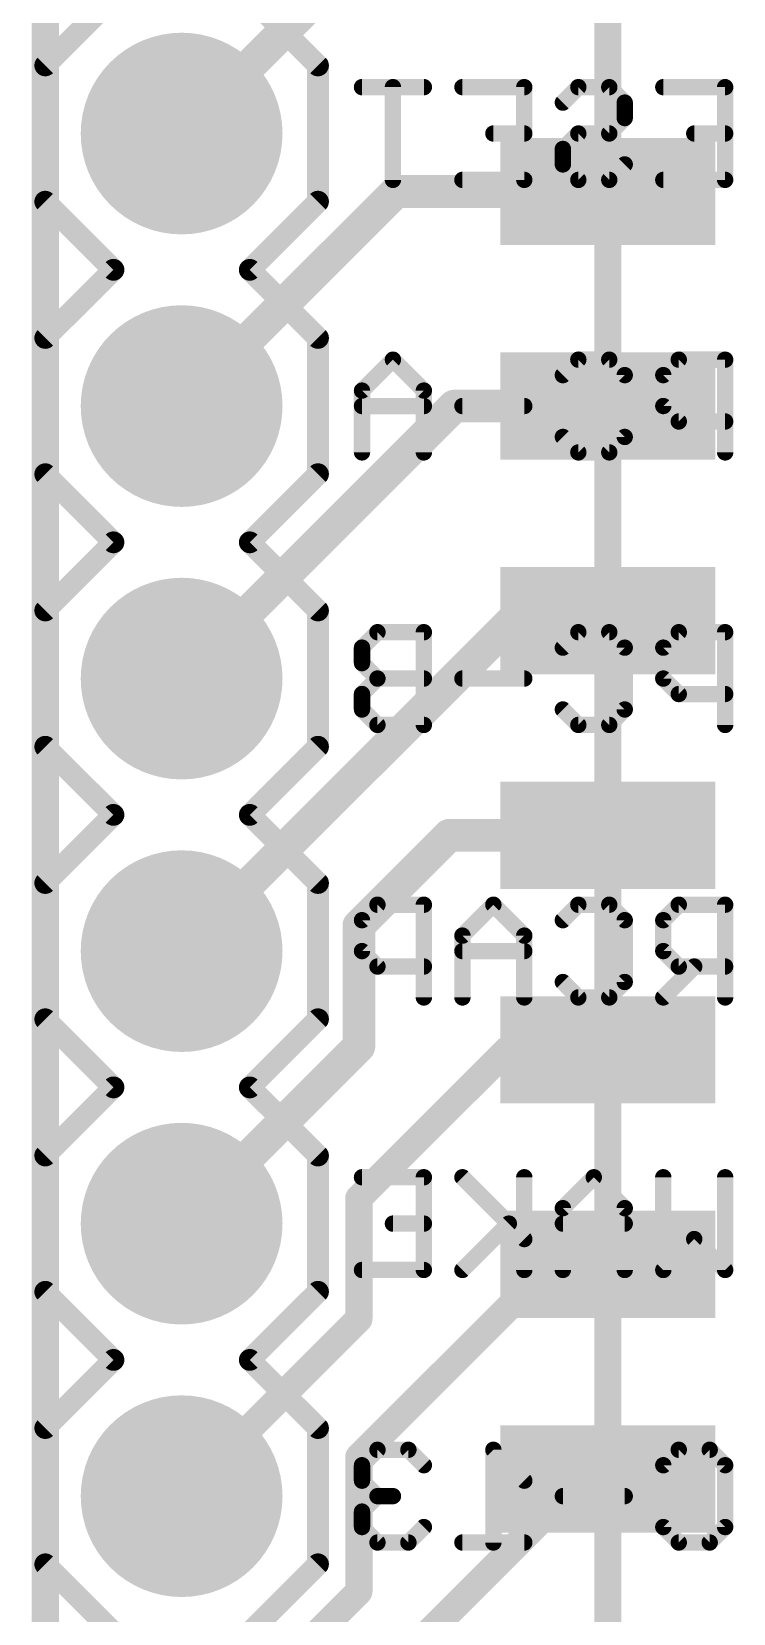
# Model space of a CAD drawing. Extents: x -0.1 to 30.6, y -0.1 to 52.6.
# Drawn here: x -0.13 to 6.41, y 18.23 to 32.97 of the extents above; entities that cross this region are included whole.
import ezdxf

# ---------------------------------------------------------------- set-up
doc = ezdxf.new("R2010")
doc.units = 0
for name, color, linetype in [('1', 12, 'CONTINUOUS'), ('16', 132, 'CONTINUOUS'), ('17', 110, 'CONTINUOUS'), ('20', 53, 'CONTINUOUS'), ('21', 41, 'CONTINUOUS'), ('22', 40, 'CONTINUOUS'), ('51', 53, 'CONTINUOUS')]:
    doc.layers.add(name, color=color, linetype=linetype)

# ---------------------------------------------------------------- blocks, each defined once
blk = doc.blocks.new('RECT')
blk.add_solid([(-0.5, -0.5), (0.5, -0.5), (-0.5, 0.5), (0.5, 0.5)])
blk = doc.blocks.new('ROUNDP')
at = {"const_width": 0.5}
blk.add_lwpolyline([(0, -0.25, 1), (0, 0.25, 1), (0, -0.25)], format="xyb", dxfattribs=at)

msp = doc.modelspace()

# ---------------------------------------------------------------- linework, layer by layer
at = {"layer": '1'}
for points, const_width in [([(0, 43.72), (0, 0)], 0.254), ([(1.27, 32.02), (2.73, 33.48)], 0.3048), ([(1.27, 29.48), (3.27, 31.48)], 0.3048), ([(3.27, 31.48), (5.24, 31.48)], 0.3048), ([(1.27, 26.94), (3.81, 29.48)], 0.3048), ([(3.81, 29.48), (5.24, 29.48)], 0.3048), ([(1.27, 24.4), (4.35, 27.48)], 0.3048), ([(4.35, 27.48), (5.24, 27.48)], 0.3048), ([(2.921, 24.638), (3.763, 25.48)], 0.3048), ([(3.763, 25.48), (5.24, 25.48)], 0.3048), ([(2.921, 23.511), (2.921, 24.638)], 0.3048), ([(1.27, 21.86), (2.921, 23.511)], 0.3048), ([(2.921, 22.098), (4.303, 23.48)], 0.254), ([(4.303, 23.48), (5.24, 23.48)], 0.254), ([(2.921, 20.971), (2.921, 22.098)], 0.254), ([(2.921, 19.685), (4.716, 21.48)], 0.254), ([(4.716, 21.48), (5.24, 21.48)], 0.254), ([(1.27, 19.32), (2.921, 20.971)], 0.254), ([(2.921, 18.431), (2.921, 19.685)], 0.254), ([(2.921, 17.399), (5.002, 19.48)], 0.254), ([(5.002, 19.48), (5.24, 19.48)], 0.254), ([(1.27, 16.78), (2.921, 18.431)], 0.254)]:
    msp.add_lwpolyline(points, dxfattribs=dict(at, const_width=const_width))
for points, const_width in [([(1.2161, 32.0739, 1), (1.3239, 31.9661)], 0.1524), ([(3.27, 31.5562, 1), (3.27, 31.4038)], 0.1524), ([(3.3239, 31.4261, 1), (3.2161, 31.5339)], 0.1524), ([(5.24, 31.4038, 1), (5.24, 31.5562)], 0.1524), ([(3.81, 29.5562, 1), (3.81, 29.4038)], 0.1524), ([(3.8639, 29.4261, 1), (3.7561, 29.5339)], 0.1524), ([(5.24, 29.4038, 1), (5.24, 29.5562)], 0.1524), ([(1.2161, 29.5339, 1), (1.3239, 29.4261)], 0.1524), ([(4.35, 27.5562, 1), (4.35, 27.4038)], 0.1524), ([(4.4039, 27.4261, 1), (4.2961, 27.5339)], 0.1524), ([(5.24, 27.4038, 1), (5.24, 27.5562)], 0.1524), ([(1.2161, 26.9939, 1), (1.3239, 26.8861)], 0.1524), ([(3.763, 25.5562, 1), (3.763, 25.4038)], 0.1524), ([(3.8169, 25.4261, 1), (3.7091, 25.5339)], 0.1524), ([(5.24, 25.4038, 1), (5.24, 25.5562)], 0.1524), ([(2.9972, 24.638, 1), (2.8448, 24.638)], 0.1524), ([(2.8671, 24.6919, 1), (2.9749, 24.5841)], 0.1524), ([(1.2161, 24.4539, 1), (1.3239, 24.3461)], 0.1524), ([(2.9749, 23.4571, 1), (2.8671, 23.5649)], 0.1524), ([(4.303, 23.5435, 1), (4.303, 23.4165)], 0.127), ([(4.3479, 23.4351, 1), (4.2581, 23.5249)], 0.127), ([(5.24, 23.4165, 1), (5.24, 23.5435)], 0.127), ([(2.8448, 23.511, 1), (2.9972, 23.511)], 0.1524), ([(2.9845, 22.098, 1), (2.8575, 22.098)], 0.127), ([(2.8761, 22.1429, 1), (2.9659, 22.0531)], 0.127), ([(1.2161, 21.9139, 1), (1.3239, 21.8061)], 0.1524), ([(4.716, 21.5435, 1), (4.716, 21.4165)], 0.127), ([(4.7609, 21.4351, 1), (4.6711, 21.5249)], 0.127), ([(5.24, 21.4165, 1), (5.24, 21.5435)], 0.127), ([(2.9659, 20.9261, 1), (2.8761, 21.0159)], 0.127), ([(2.8575, 20.971, 1), (2.9845, 20.971)], 0.127), ([(2.9845, 19.685, 1), (2.8575, 19.685)], 0.127), ([(2.8761, 19.7299, 1), (2.9659, 19.6401)], 0.127), ([(5.002, 19.5435, 1), (5.002, 19.4165)], 0.127), ([(5.0469, 19.4351, 1), (4.9571, 19.5249)], 0.127), ([(5.24, 19.4165, 1), (5.24, 19.5435)], 0.127), ([(1.2251, 19.3649, 1), (1.3149, 19.2751)], 0.127), ([(2.8575, 18.431, 1), (2.9845, 18.431)], 0.127), ([(2.9659, 18.3861, 1), (2.8761, 18.4759)], 0.127)]:
    msp.add_lwpolyline(points, format="xyb", dxfattribs=dict(at, const_width=const_width))
at = {"layer": '16', "const_width": 0.254}
msp.add_lwpolyline([(0, 43.72), (0, 0)], dxfattribs=at)
at = {"layer": '20', "const_width": 0.2032}
msp.add_lwpolyline([(0, 43.72), (0, 0)], dxfattribs=at)
at = {"layer": '21', "const_width": 0.2032}
for points in [[(0, 32.655), (0.635, 33.29)], [(1.905, 33.29), (2.54, 32.655)], [(0, 31.385), (0, 32.655)], [(2.54, 32.655), (2.54, 31.385)], [(0.635, 30.75), (0, 31.385)], [(2.54, 31.385), (1.905, 30.75)], [(0, 30.115), (0.635, 30.75)], [(1.905, 30.75), (2.54, 30.115)], [(0, 28.845), (0, 30.115)], [(2.54, 30.115), (2.54, 28.845)], [(0.635, 28.21), (0, 28.845)], [(2.54, 28.845), (1.905, 28.21)], [(0.635, 28.21), (0, 27.575)], [(2.54, 27.575), (1.905, 28.21)], [(0, 26.305), (0, 27.575)], [(2.54, 27.575), (2.54, 26.305)], [(0.635, 25.67), (0, 26.305)], [(2.54, 26.305), (1.905, 25.67)], [(0.635, 25.67), (0, 25.035)], [(2.54, 25.035), (1.905, 25.67)], [(0, 23.765), (0, 25.035)], [(2.54, 25.035), (2.54, 23.765)], [(0.635, 23.13), (0, 23.765)], [(2.54, 23.765), (1.905, 23.13)], [(0, 22.495), (0.635, 23.13)], [(1.905, 23.13), (2.54, 22.495)], [(0, 21.225), (0, 22.495)], [(2.54, 22.495), (2.54, 21.225)], [(0.635, 20.59), (0, 21.225)], [(2.54, 21.225), (1.905, 20.59)], [(0, 19.955), (0.635, 20.59)], [(1.905, 20.59), (2.54, 19.955)], [(0, 18.685), (0, 19.955)], [(2.54, 19.955), (2.54, 18.685)], [(0.635, 18.05), (0, 18.685)], [(2.54, 18.685), (1.905, 18.05)]]:
    msp.add_lwpolyline(points, dxfattribs=at)
at = {"layer": '21', "const_width": 0.1016}
for points in [[(0.0508, 32.655, 1), (-0.0508, 32.655)], [(-0.0359, 32.6909, 1), (0.0359, 32.6191)], [(2.5908, 32.655, 1), (2.4892, 32.655)], [(2.5041, 32.6191, 1), (2.5759, 32.6909)], [(0.0359, 31.4209, 1), (-0.0359, 31.3491)], [(-0.0508, 31.385, 1), (0.0508, 31.385)], [(2.4892, 31.385, 1), (2.5908, 31.385)], [(2.5759, 31.3491, 1), (2.5041, 31.4209)], [(0.6709, 30.7141, 1), (0.5991, 30.7859)], [(0.5991, 30.7141, 1), (0.6709, 30.7859)], [(1.9409, 30.7859, 1), (1.8691, 30.7141)], [(1.8691, 30.7859, 1), (1.9409, 30.7141)], [(0.0508, 30.115, 1), (-0.0508, 30.115)], [(-0.0359, 30.1509, 1), (0.0359, 30.0791)], [(2.5908, 30.115, 1), (2.4892, 30.115)], [(2.5041, 30.0791, 1), (2.5759, 30.1509)], [(0.0359, 28.8809, 1), (-0.0359, 28.8091)], [(-0.0508, 28.845, 1), (0.0508, 28.845)], [(2.4892, 28.845, 1), (2.5908, 28.845)], [(2.5759, 28.8091, 1), (2.5041, 28.8809)], [(0.6709, 28.1741, 1), (0.5991, 28.2459)], [(1.9409, 28.2459, 1), (1.8691, 28.1741)], [(0.5991, 28.1741, 1), (0.6709, 28.2459)], [(1.8691, 28.2459, 1), (1.9409, 28.1741)], [(0.0508, 27.575, 1), (-0.0508, 27.575)], [(-0.0359, 27.6109, 1), (0.0359, 27.5391)], [(2.5908, 27.575, 1), (2.4892, 27.575)], [(2.5041, 27.5391, 1), (2.5759, 27.6109)], [(0.0359, 26.3409, 1), (-0.0359, 26.2691)], [(2.5759, 26.2691, 1), (2.5041, 26.3409)], [(-0.0508, 26.305, 1), (0.0508, 26.305)], [(2.4892, 26.305, 1), (2.5908, 26.305)], [(0.6709, 25.6341, 1), (0.5991, 25.7059)], [(0.5991, 25.6341, 1), (0.6709, 25.7059)], [(1.9409, 25.7059, 1), (1.8691, 25.6341)], [(1.8691, 25.7059, 1), (1.9409, 25.6341)], [(0.0508, 25.035, 1), (-0.0508, 25.035)], [(-0.0359, 25.0709, 1), (0.0359, 24.9991)], [(2.5908, 25.035, 1), (2.4892, 25.035)], [(2.5041, 24.9991, 1), (2.5759, 25.0709)], [(0.0359, 23.8009, 1), (-0.0359, 23.7291)], [(-0.0508, 23.765, 1), (0.0508, 23.765)], [(2.4892, 23.765, 1), (2.5908, 23.765)], [(2.5759, 23.7291, 1), (2.5041, 23.8009)], [(0.6709, 23.0941, 1), (0.5991, 23.1659)], [(0.5991, 23.0941, 1), (0.6709, 23.1659)], [(1.9409, 23.1659, 1), (1.8691, 23.0941)], [(1.8691, 23.1659, 1), (1.9409, 23.0941)], [(0.0508, 22.495, 1), (-0.0508, 22.495)], [(-0.0359, 22.5309, 1), (0.0359, 22.4591)], [(2.5908, 22.495, 1), (2.4892, 22.495)], [(2.5041, 22.4591, 1), (2.5759, 22.5309)], [(0.0359, 21.2609, 1), (-0.0359, 21.1891)], [(-0.0508, 21.225, 1), (0.0508, 21.225)], [(2.4892, 21.225, 1), (2.5908, 21.225)], [(2.5759, 21.1891, 1), (2.5041, 21.2609)], [(0.6709, 20.5541, 1), (0.5991, 20.6259)], [(0.5991, 20.5541, 1), (0.6709, 20.6259)], [(1.9409, 20.6259, 1), (1.8691, 20.5541)], [(1.8691, 20.6259, 1), (1.9409, 20.5541)], [(0.0508, 19.955, 1), (-0.0508, 19.955)], [(2.5908, 19.955, 1), (2.4892, 19.955)], [(-0.0359, 19.9909, 1), (0.0359, 19.9191)], [(2.5041, 19.9191, 1), (2.5759, 19.9909)], [(0.0359, 18.7209, 1), (-0.0359, 18.6491)], [(-0.0508, 18.685, 1), (0.0508, 18.685)], [(2.4892, 18.685, 1), (2.5908, 18.685)], [(2.5759, 18.6491, 1), (2.5041, 18.7209)]]:
    msp.add_lwpolyline(points, format="xyb", dxfattribs=at)
at = {"layer": '22', "const_width": 0.1524}
for points in [[(3.5263, 32.4525), (2.9501, 32.4525)], [(3.2382, 31.5882), (3.2382, 32.4525)], [(3.8856, 32.4525), (4.4618, 32.4525)], [(4.4618, 32.4525), (4.4618, 31.5882)], [(4.8211, 32.3085), (4.9652, 32.4525)], [(4.9652, 32.4525), (5.2533, 32.4525)], [(5.2533, 32.4525), (5.3974, 32.3085)], [(5.7567, 32.4525), (6.3329, 32.4525)], [(6.3329, 32.4525), (6.3329, 31.5882)], [(5.3974, 32.3085), (5.3974, 32.1644)], [(5.3974, 32.1644), (5.2533, 32.0204)], [(4.4618, 32.0204), (4.1737, 32.0204)], [(4.9652, 32.0204), (4.8211, 31.8763)], [(5.2533, 32.0204), (4.9652, 32.0204)], [(6.3329, 32.0204), (6.0448, 32.0204)], [(4.8211, 31.8763), (4.8211, 31.7323)], [(4.8211, 31.7323), (4.9652, 31.5882)], [(5.2533, 31.5882), (5.3974, 31.7323)], [(4.4618, 31.5882), (3.8856, 31.5882)], [(4.9652, 31.5882), (5.2533, 31.5882)], [(6.3329, 31.5882), (5.7567, 31.5882)], [(3.2382, 29.9125), (2.9501, 29.6244)], [(3.5263, 29.6244), (3.2382, 29.9125)], [(4.8211, 29.7685), (4.9652, 29.9125)], [(4.9652, 29.9125), (5.2533, 29.9125)], [(5.2533, 29.9125), (5.3974, 29.7685)], [(5.9007, 29.9125), (5.7567, 29.7685)], [(6.3329, 29.9125), (5.9007, 29.9125)], [(6.3329, 29.0482), (6.3329, 29.9125)], [(5.3974, 29.7685), (5.3974, 29.1923)], [(5.7567, 29.7685), (5.7567, 29.4804)], [(2.9501, 29.6244), (2.9501, 29.0482)], [(3.5263, 29.0482), (3.5263, 29.6244)], [(3.5263, 29.4804), (2.9501, 29.4804)], [(4.4618, 29.4804), (3.8856, 29.4804)], [(5.7567, 29.4804), (5.9007, 29.3363)], [(5.9007, 29.3363), (6.3329, 29.3363)], [(4.9652, 29.0482), (4.8211, 29.1923)], [(5.3974, 29.1923), (5.2533, 29.0482)], [(5.2533, 29.0482), (4.9652, 29.0482)], [(3.0942, 27.3725), (2.9501, 27.2285)], [(3.5263, 27.3725), (3.0942, 27.3725)], [(3.5263, 26.5082), (3.5263, 27.3725)], [(4.8211, 27.2285), (4.9652, 27.3725)], [(4.9652, 27.3725), (5.2533, 27.3725)], [(5.2533, 27.3725), (5.3974, 27.2285)], [(5.9007, 27.3725), (5.7567, 27.2285)], [(6.3329, 27.3725), (5.9007, 27.3725)], [(6.3329, 26.5082), (6.3329, 27.3725)], [(2.9501, 27.2285), (2.9501, 27.0844)], [(5.3974, 27.2285), (5.3974, 26.6523)], [(5.7567, 27.2285), (5.7567, 26.9404)], [(2.9501, 27.0844), (3.0942, 26.9404)], [(3.0942, 26.9404), (2.9501, 26.7963)], [(3.5263, 26.9404), (3.0942, 26.9404)], [(4.4618, 26.9404), (3.8856, 26.9404)], [(5.7567, 26.9404), (5.9007, 26.7963)], [(2.9501, 26.7963), (2.9501, 26.6523)], [(5.9007, 26.7963), (6.3329, 26.7963)], [(2.9501, 26.6523), (3.0942, 26.5082)], [(4.9652, 26.5082), (4.8211, 26.6523)], [(5.3974, 26.6523), (5.2533, 26.5082)], [(3.0942, 26.5082), (3.5263, 26.5082)], [(5.2533, 26.5082), (4.9652, 26.5082)], [(3.0942, 24.8325), (2.9501, 24.6885)], [(3.5263, 24.8325), (3.0942, 24.8325)], [(3.5263, 23.9682), (3.5263, 24.8325)], [(4.1737, 24.8325), (3.8856, 24.5444)], [(4.4618, 24.5444), (4.1737, 24.8325)], [(4.8211, 24.6885), (4.9652, 24.8325)], [(4.9652, 24.8325), (5.2533, 24.8325)], [(5.2533, 24.8325), (5.3974, 24.6885)], [(5.9007, 24.8325), (5.7567, 24.6885)], [(6.3329, 24.8325), (5.9007, 24.8325)], [(6.3329, 23.9682), (6.3329, 24.8325)], [(2.9501, 24.6885), (2.9501, 24.4004)], [(3.8856, 24.5444), (3.8856, 23.9682)], [(4.4618, 23.9682), (4.4618, 24.5444)], [(5.3974, 24.6885), (5.3974, 24.1123)], [(5.7567, 24.6885), (5.7567, 24.4004)], [(2.9501, 24.4004), (3.0942, 24.2563)], [(4.4618, 24.4004), (3.8856, 24.4004)], [(5.7567, 24.4004), (5.9007, 24.2563)], [(3.0942, 24.2563), (3.5263, 24.2563)], [(6.0448, 24.2563), (5.7567, 23.9682)], [(5.9007, 24.2563), (6.3329, 24.2563)], [(4.9652, 23.9682), (4.8211, 24.1123)], [(5.3974, 24.1123), (5.2533, 23.9682)], [(5.2533, 23.9682), (4.9652, 23.9682)], [(2.9501, 22.2925), (3.5263, 22.2925)], [(3.5263, 22.2925), (3.5263, 21.4282)], [(4.4618, 21.7163), (3.8856, 22.2925)], [(4.4618, 22.2925), (4.4618, 21.4282)], [(5.1092, 22.2925), (4.8211, 22.0044)], [(5.3974, 22.0044), (5.1092, 22.2925)], [(5.7567, 21.4282), (5.7567, 22.2925)], [(6.3329, 22.2925), (6.3329, 21.4282)], [(4.8211, 22.0044), (4.8211, 21.4282)], [(5.3974, 21.4282), (5.3974, 22.0044)], [(3.5263, 21.8604), (3.2382, 21.8604)], [(4.3178, 21.8604), (3.8856, 21.4282)], [(5.3974, 21.8604), (4.8211, 21.8604)], [(6.0448, 21.7163), (5.7567, 21.4282)], [(6.3329, 21.4282), (6.0448, 21.7163)], [(3.5263, 21.4282), (2.9501, 21.4282)], [(3.0942, 19.7525), (2.9501, 19.6085)], [(3.3823, 19.7525), (3.0942, 19.7525)], [(3.5263, 19.6085), (3.3823, 19.7525)], [(4.4618, 19.4644), (4.1737, 19.7525)], [(4.1737, 19.7525), (4.1737, 18.8882)], [(5.7567, 19.6085), (5.9007, 19.7525)], [(5.9007, 19.7525), (6.1888, 19.7525)], [(6.1888, 19.7525), (6.3329, 19.6085)], [(2.9501, 19.6085), (2.9501, 19.4644)], [(5.7567, 19.0323), (5.7567, 19.6085)], [(6.3329, 19.6085), (6.3329, 19.0323)], [(2.9501, 19.4644), (3.0942, 19.3204)], [(3.0942, 19.3204), (2.9501, 19.1763)], [(3.0942, 19.3204), (3.2382, 19.3204)], [(5.3974, 19.3204), (4.8211, 19.3204)], [(2.9501, 19.1763), (2.9501, 19.0323)], [(2.9501, 19.0323), (3.0942, 18.8882)], [(3.3823, 18.8882), (3.5263, 19.0323)], [(5.9007, 18.8882), (5.7567, 19.0323)], [(6.3329, 19.0323), (6.1888, 18.8882)], [(3.0942, 18.8882), (3.3823, 18.8882)], [(4.4618, 18.8882), (3.8856, 18.8882)], [(6.1888, 18.8882), (5.9007, 18.8882)]]:
    msp.add_lwpolyline(points, dxfattribs=at)
at = {"layer": '22', "const_width": 0.0762}
for points in [[(2.9501, 32.4906, 1), (2.9501, 32.4144)], [(3.2763, 32.4525, 1), (3.2001, 32.4525)], [(3.5263, 32.4144, 1), (3.5263, 32.4906)], [(3.8856, 32.4906, 1), (3.8856, 32.4144)], [(4.4999, 32.4525, 1), (4.4237, 32.4525)], [(4.4618, 32.4144, 1), (4.4618, 32.4906)], [(4.9652, 32.4906, 1), (4.9652, 32.4144)], [(4.9921, 32.4256, 1), (4.9382, 32.4795)], [(5.2802, 32.4795, 1), (5.2264, 32.4256)], [(5.2533, 32.4144, 1), (5.2533, 32.4906)], [(5.7567, 32.4906, 1), (5.7567, 32.4144)], [(6.371, 32.4525, 1), (6.2948, 32.4525)], [(6.3329, 32.4144, 1), (6.3329, 32.4906)], [(4.7942, 32.3354, 1), (4.8481, 32.2815)], [(5.4355, 32.3085, 1), (5.3593, 32.3085)], [(5.3704, 32.2815, 1), (5.4243, 32.3354)], [(5.3593, 32.1644, 1), (5.4355, 32.1644)], [(5.4243, 32.1375, 1), (5.3704, 32.1914)], [(4.1737, 32.0585, 1), (4.1737, 31.9823)], [(4.4618, 31.9823, 1), (4.4618, 32.0585)], [(4.9652, 32.0585, 1), (4.9652, 31.9823)], [(4.9921, 31.9934, 1), (4.9382, 32.0473)], [(5.2264, 32.0473, 1), (5.2802, 31.9934)], [(5.2533, 31.9823, 1), (5.2533, 32.0585)], [(6.0448, 32.0585, 1), (6.0448, 31.9823)], [(6.3329, 31.9823, 1), (6.3329, 32.0585)], [(4.8592, 31.8763, 1), (4.783, 31.8763)], [(4.7942, 31.9033, 1), (4.8481, 31.8494)], [(4.8481, 31.7592, 1), (4.7942, 31.7053)], [(4.783, 31.7323, 1), (4.8592, 31.7323)], [(5.4243, 31.7053, 1), (5.3704, 31.7592)], [(3.2001, 31.5882, 1), (3.2763, 31.5882)], [(3.8856, 31.6263, 1), (3.8856, 31.5501)], [(4.4237, 31.5882, 1), (4.4999, 31.5882)], [(4.4618, 31.5501, 1), (4.4618, 31.6263)], [(4.9652, 31.6263, 1), (4.9652, 31.5501)], [(4.9382, 31.5613, 1), (4.9921, 31.6151)], [(5.2264, 31.6151, 1), (5.2802, 31.5613)], [(5.2533, 31.5501, 1), (5.2533, 31.6263)], [(5.7567, 31.6263, 1), (5.7567, 31.5501)], [(6.2948, 31.5882, 1), (6.371, 31.5882)], [(6.3329, 31.5501, 1), (6.3329, 31.6263)], [(3.2652, 29.9395, 1), (3.2113, 29.8856)], [(3.2652, 29.8856, 1), (3.2113, 29.9395)], [(4.9652, 29.9506, 1), (4.9652, 29.8744)], [(4.9921, 29.8856, 1), (4.9382, 29.9395)], [(5.2802, 29.9395, 1), (5.2264, 29.8856)], [(5.2533, 29.8744, 1), (5.2533, 29.9506)], [(5.9007, 29.9506, 1), (5.9007, 29.8744)], [(5.9277, 29.8856, 1), (5.8738, 29.9395)], [(6.371, 29.9125, 1), (6.2948, 29.9125)], [(6.3329, 29.8744, 1), (6.3329, 29.9506)], [(4.7942, 29.7954, 1), (4.8481, 29.7415)], [(5.4355, 29.7685, 1), (5.3593, 29.7685)], [(5.3704, 29.7415, 1), (5.4243, 29.7954)], [(5.7297, 29.7954, 1), (5.7836, 29.7415)], [(5.7948, 29.7685, 1), (5.7186, 29.7685)], [(2.9882, 29.6244, 1), (2.912, 29.6244)], [(2.9232, 29.6514, 1), (2.977, 29.5975)], [(3.5644, 29.6244, 1), (3.4882, 29.6244)], [(3.4994, 29.5975, 1), (3.5533, 29.6514)], [(2.9501, 29.5185, 1), (2.9501, 29.4423)], [(3.5263, 29.4423, 1), (3.5263, 29.5185)], [(3.8856, 29.5185, 1), (3.8856, 29.4423)], [(4.4618, 29.4423, 1), (4.4618, 29.5185)], [(5.7836, 29.5073, 1), (5.7297, 29.4534)], [(5.7186, 29.4804, 1), (5.7948, 29.4804)], [(5.9007, 29.3744, 1), (5.9007, 29.2982)], [(5.8738, 29.3094, 1), (5.9277, 29.3633)], [(6.3329, 29.2982, 1), (6.3329, 29.3744)], [(4.8481, 29.2192, 1), (4.7942, 29.1653)], [(5.3593, 29.1923, 1), (5.4355, 29.1923)], [(5.4243, 29.1653, 1), (5.3704, 29.2192)], [(2.912, 29.0482, 1), (2.9882, 29.0482)], [(3.4882, 29.0482, 1), (3.5644, 29.0482)], [(4.9652, 29.0863, 1), (4.9652, 29.0101)], [(4.9382, 29.0213, 1), (4.9921, 29.0751)], [(5.2264, 29.0751, 1), (5.2802, 29.0213)], [(5.2533, 29.0101, 1), (5.2533, 29.0863)], [(6.2948, 29.0482, 1), (6.371, 29.0482)], [(3.0942, 27.4106, 1), (3.0942, 27.3344)], [(3.1211, 27.3456, 1), (3.0672, 27.3995)], [(3.5644, 27.3725, 1), (3.4882, 27.3725)], [(3.5263, 27.3344, 1), (3.5263, 27.4106)], [(4.9652, 27.4106, 1), (4.9652, 27.3344)], [(4.9921, 27.3456, 1), (4.9382, 27.3995)], [(5.2802, 27.3995, 1), (5.2264, 27.3456)], [(5.2533, 27.3344, 1), (5.2533, 27.4106)], [(5.9007, 27.4106, 1), (5.9007, 27.3344)], [(5.9277, 27.3456, 1), (5.8738, 27.3995)], [(6.371, 27.3725, 1), (6.2948, 27.3725)], [(6.3329, 27.3344, 1), (6.3329, 27.4106)], [(2.9882, 27.2285, 1), (2.912, 27.2285)], [(2.9232, 27.2554, 1), (2.977, 27.2015)], [(4.7942, 27.2554, 1), (4.8481, 27.2015)], [(5.4355, 27.2285, 1), (5.3593, 27.2285)], [(5.3704, 27.2015, 1), (5.4243, 27.2554)], [(5.7297, 27.2554, 1), (5.7836, 27.2015)], [(5.7948, 27.2285, 1), (5.7186, 27.2285)], [(2.977, 27.1114, 1), (2.9232, 27.0575)], [(2.912, 27.0844, 1), (2.9882, 27.0844)], [(3.0942, 26.9785, 1), (3.0942, 26.9023)], [(3.1211, 26.9134, 1), (3.0672, 26.9673)], [(3.0672, 26.9134, 1), (3.1211, 26.9673)], [(3.5263, 26.9023, 1), (3.5263, 26.9785)], [(3.8856, 26.9785, 1), (3.8856, 26.9023)], [(4.4618, 26.9023, 1), (4.4618, 26.9785)], [(5.7836, 26.9673, 1), (5.7297, 26.9134)], [(5.7186, 26.9404, 1), (5.7948, 26.9404)], [(2.9882, 26.7963, 1), (2.912, 26.7963)], [(2.9232, 26.8233, 1), (2.977, 26.7694)], [(5.9007, 26.8344, 1), (5.9007, 26.7582)], [(5.8738, 26.7694, 1), (5.9277, 26.8233)], [(6.3329, 26.7582, 1), (6.3329, 26.8344)], [(2.977, 26.6792, 1), (2.9232, 26.6253)], [(2.912, 26.6523, 1), (2.9882, 26.6523)], [(4.8481, 26.6792, 1), (4.7942, 26.6253)], [(5.3593, 26.6523, 1), (5.4355, 26.6523)], [(5.4243, 26.6253, 1), (5.3704, 26.6792)], [(3.0942, 26.5463, 1), (3.0942, 26.4701)], [(3.0672, 26.4813, 1), (3.1211, 26.5351)], [(3.4882, 26.5082, 1), (3.5644, 26.5082)], [(3.5263, 26.4701, 1), (3.5263, 26.5463)], [(4.9652, 26.5463, 1), (4.9652, 26.4701)], [(4.9382, 26.4813, 1), (4.9921, 26.5351)], [(5.2264, 26.5351, 1), (5.2802, 26.4813)], [(5.2533, 26.4701, 1), (5.2533, 26.5463)], [(6.2948, 26.5082, 1), (6.371, 26.5082)], [(3.0942, 24.8706, 1), (3.0942, 24.7944)], [(3.1211, 24.8056, 1), (3.0672, 24.8595)], [(3.5644, 24.8325, 1), (3.4882, 24.8325)], [(3.5263, 24.7944, 1), (3.5263, 24.8706)], [(4.2007, 24.8595, 1), (4.1468, 24.8056)], [(4.2007, 24.8056, 1), (4.1468, 24.8595)], [(4.9652, 24.8706, 1), (4.9652, 24.7944)], [(4.9921, 24.8056, 1), (4.9383, 24.8595)], [(5.2802, 24.8595, 1), (5.2264, 24.8056)], [(5.2533, 24.7944, 1), (5.2533, 24.8706)], [(5.9007, 24.8706, 1), (5.9007, 24.7944)], [(5.9277, 24.8056, 1), (5.8738, 24.8595)], [(6.371, 24.8325, 1), (6.2948, 24.8325)], [(6.3329, 24.7944, 1), (6.3329, 24.8706)], [(2.9882, 24.6885, 1), (2.912, 24.6885)], [(2.9232, 24.7154, 1), (2.977, 24.6615)], [(3.9237, 24.5444, 1), (3.8475, 24.5444)], [(4.4999, 24.5444, 1), (4.4237, 24.5444)], [(4.7942, 24.7154, 1), (4.8481, 24.6615)], [(5.4355, 24.6885, 1), (5.3593, 24.6885)], [(5.3704, 24.6615, 1), (5.4243, 24.7154)], [(5.7297, 24.7154, 1), (5.7836, 24.6615)], [(5.7948, 24.6885, 1), (5.7186, 24.6885)], [(2.977, 24.4273, 1), (2.9232, 24.3734)], [(3.8587, 24.5714, 1), (3.9126, 24.5175)], [(3.8856, 24.4385, 1), (3.8856, 24.3623)], [(4.4349, 24.5175, 1), (4.4888, 24.5714)], [(4.4618, 24.3623, 1), (4.4618, 24.4385)], [(5.7836, 24.4273, 1), (5.7297, 24.3734)], [(2.912, 24.4004, 1), (2.9882, 24.4004)], [(3.0942, 24.2944, 1), (3.0942, 24.2182)], [(3.5263, 24.2182, 1), (3.5263, 24.2944)], [(5.7186, 24.4004, 1), (5.7948, 24.4004)], [(5.9007, 24.2944, 1), (5.9007, 24.2182)], [(6.0717, 24.2294, 1), (6.0178, 24.2833)], [(6.3329, 24.2182, 1), (6.3329, 24.2944)], [(3.0672, 24.2294, 1), (3.1211, 24.2833)], [(4.8481, 24.1392, 1), (4.7942, 24.0853)], [(5.4243, 24.0853, 1), (5.3704, 24.1392)], [(5.8738, 24.2294, 1), (5.9277, 24.2833)], [(4.9652, 24.0063, 1), (4.9652, 23.9301)], [(4.9383, 23.9413, 1), (4.9921, 23.9951)], [(5.2264, 23.9951, 1), (5.2802, 23.9413)], [(5.2533, 23.9301, 1), (5.2533, 24.0063)], [(5.3593, 24.1123, 1), (5.4355, 24.1123)], [(5.7297, 23.9951, 1), (5.7836, 23.9413)], [(3.4882, 23.9682, 1), (3.5644, 23.9682)], [(3.8475, 23.9682, 1), (3.9237, 23.9682)], [(4.4237, 23.9682, 1), (4.4999, 23.9682)], [(6.2948, 23.9682, 1), (6.371, 23.9682)], [(2.9501, 22.3306, 1), (2.9501, 22.2544)], [(3.5644, 22.2925, 1), (3.4882, 22.2925)], [(3.5263, 22.2544, 1), (3.5263, 22.3306)], [(3.9126, 22.3195, 1), (3.8587, 22.2656)], [(4.4999, 22.2925, 1), (4.4237, 22.2925)], [(5.1362, 22.3195, 1), (5.0823, 22.2656)], [(5.1362, 22.2656, 1), (5.0823, 22.3195)], [(5.7948, 22.2925, 1), (5.7186, 22.2925)], [(6.371, 22.2925, 1), (6.2948, 22.2925)], [(4.8592, 22.0044, 1), (4.783, 22.0044)], [(4.7942, 22.0314, 1), (4.8481, 21.9775)], [(5.4355, 22.0044, 1), (5.3593, 22.0044)], [(5.3704, 21.9775, 1), (5.4243, 22.0314)], [(3.2382, 21.8985, 1), (3.2382, 21.8223)], [(3.5263, 21.8223, 1), (3.5263, 21.8985)], [(4.3447, 21.8334, 1), (4.2908, 21.8873)], [(4.8211, 21.8985, 1), (4.8211, 21.8223)], [(5.3974, 21.8223, 1), (5.3974, 21.8985)], [(4.4349, 21.6894, 1), (4.4888, 21.7433)], [(6.0717, 21.7433, 1), (6.0178, 21.6894)], [(6.0717, 21.6894, 1), (6.0178, 21.7433)], [(2.9501, 21.4663, 1), (2.9501, 21.3901)], [(3.4882, 21.4282, 1), (3.5644, 21.4282)], [(3.5263, 21.3901, 1), (3.5263, 21.4663)], [(3.8587, 21.4551, 1), (3.9126, 21.4013)], [(4.4237, 21.4282, 1), (4.4999, 21.4282)], [(4.783, 21.4282, 1), (4.8592, 21.4282)], [(5.3593, 21.4282, 1), (5.4355, 21.4282)], [(5.7297, 21.4551, 1), (5.7836, 21.4013)], [(5.7186, 21.4282, 1), (5.7948, 21.4282)], [(6.2948, 21.4282, 1), (6.371, 21.4282)], [(6.3059, 21.4013, 1), (6.3598, 21.4551)], [(3.0942, 19.7906, 1), (3.0942, 19.7144)], [(3.1211, 19.7256, 1), (3.0672, 19.7795)], [(3.4092, 19.7795, 1), (3.3553, 19.7256)], [(3.3823, 19.7144, 1), (3.3823, 19.7906)], [(4.2007, 19.7795, 1), (4.1468, 19.7256)], [(4.2118, 19.7525, 1), (4.1356, 19.7525)], [(5.9007, 19.7906, 1), (5.9007, 19.7144)], [(5.9277, 19.7256, 1), (5.8738, 19.7795)], [(6.2158, 19.7795, 1), (6.1619, 19.7256)], [(6.1888, 19.7144, 1), (6.1888, 19.7906)], [(2.9882, 19.6085, 1), (2.912, 19.6085)], [(2.9232, 19.6354, 1), (2.977, 19.5815)], [(3.4994, 19.5815, 1), (3.5533, 19.6354)], [(5.7297, 19.6354, 1), (5.7836, 19.5815)], [(5.7948, 19.6085, 1), (5.7186, 19.6085)], [(6.371, 19.6085, 1), (6.2948, 19.6085)], [(6.3059, 19.5815, 1), (6.3598, 19.6354)], [(2.977, 19.4914, 1), (2.9232, 19.4375)], [(2.912, 19.4644, 1), (2.9882, 19.4644)], [(4.4349, 19.4375, 1), (4.4888, 19.4914)], [(3.0942, 19.3585, 1), (3.0942, 19.2823)], [(3.1211, 19.2934, 1), (3.0672, 19.3473)], [(3.0672, 19.2934, 1), (3.1211, 19.3473)], [(3.2382, 19.2823, 1), (3.2382, 19.3585)], [(4.8211, 19.3585, 1), (4.8211, 19.2823)], [(5.3974, 19.2823, 1), (5.3974, 19.3585)], [(2.9882, 19.1763, 1), (2.912, 19.1763)], [(2.9232, 19.2033, 1), (2.977, 19.1494)], [(2.977, 19.0592, 1), (2.9232, 19.0053)], [(2.912, 19.0323, 1), (2.9882, 19.0323)], [(3.5533, 19.0053, 1), (3.4994, 19.0592)], [(5.7836, 19.0592, 1), (5.7297, 19.0053)], [(5.7186, 19.0323, 1), (5.7948, 19.0323)], [(6.2948, 19.0323, 1), (6.371, 19.0323)], [(6.3598, 19.0053, 1), (6.3059, 19.0592)], [(3.0942, 18.9263, 1), (3.0942, 18.8501)], [(3.0672, 18.8613, 1), (3.1211, 18.9151)], [(3.3553, 18.9151, 1), (3.4092, 18.8613)], [(3.3823, 18.8501, 1), (3.3823, 18.9263)], [(3.8856, 18.9263, 1), (3.8856, 18.8501)], [(4.1356, 18.8882, 1), (4.2118, 18.8882)], [(4.4618, 18.8501, 1), (4.4618, 18.9263)], [(5.9007, 18.9263, 1), (5.9007, 18.8501)], [(5.8738, 18.8613, 1), (5.9277, 18.9151)], [(6.1619, 18.9151, 1), (6.2158, 18.8613)], [(6.1888, 18.8501, 1), (6.1888, 18.9263)]]:
    msp.add_lwpolyline(points, format="xyb", dxfattribs=at)
at = {"layer": '51', "const_width": 0.254}
msp.add_lwpolyline([(5.24, 52.48), (5.24, 15.48)], dxfattribs=at)

# ---------------------------------------------------------------- block references
at = {"layer": '1', "yscale": 2, "rotation": 90}
for p in [(5.24, 31.48), (5.24, 29.48), (5.24, 27.48), (5.24, 25.48), (5.24, 23.48), (5.24, 21.48), (5.24, 19.48)]:
    msp.add_blockref('RECT', p, dxfattribs=at)
at = {"layer": '17', "xscale": 1.8796, "yscale": 1.8796}
for p in [(1.27, 32.02), (1.27, 32.02), (1.27, 29.48), (1.27, 29.48), (1.27, 26.94), (1.27, 26.94), (1.27, 24.4), (1.27, 24.4), (1.27, 21.86), (1.27, 21.86), (1.27, 19.32), (1.27, 19.32)]:
    msp.add_blockref('ROUNDP', p, dxfattribs=at)
at = {"layer": '51', "xscale": 0.508, "yscale": 0.508, "rotation": 270}
for p in [(1.27, 32.02), (1.27, 29.48), (1.27, 26.94), (1.27, 24.4), (1.27, 21.86), (1.27, 19.32)]:
    msp.add_blockref('RECT', p, dxfattribs=at)

doc.saveas('drawing.dxf')
